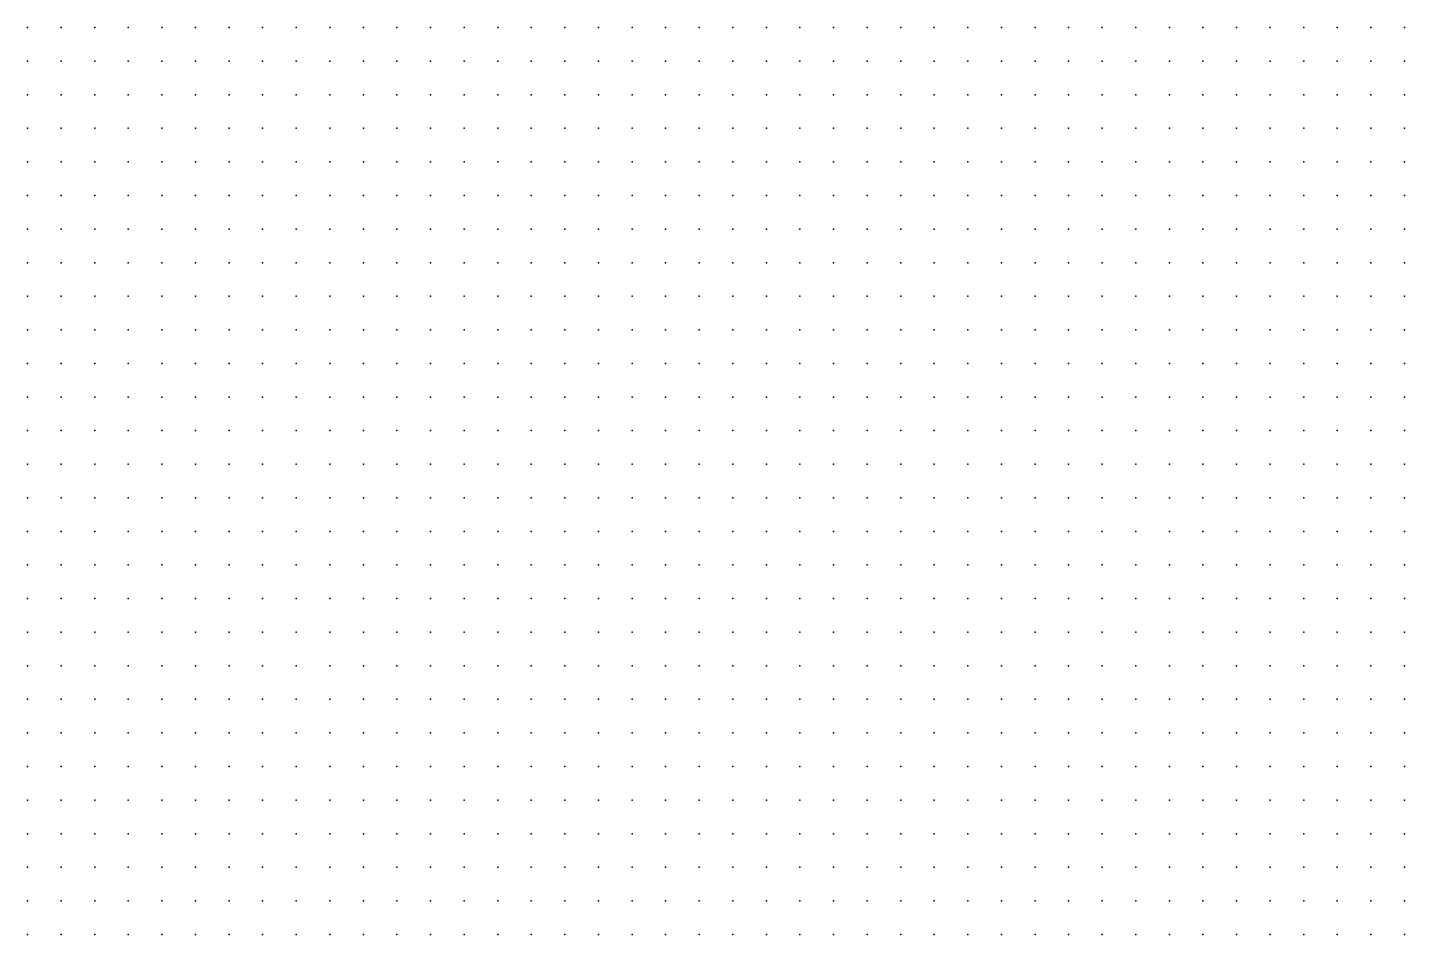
# Model space of a CAD drawing. Extents: x 1742705 to 1743120, y 4677765 to 4678040.
# Drawn here: x 1742705 to 1742910, y 4677905 to 4678040 of the extents above; entities that cross this region are included whole.
import ezdxf

# ---------------------------------------------------------------- set-up
doc = ezdxf.new("R2010")
doc.units = 0
doc.layers.add('010100', color=7, linetype='CONTINUOUS')

msp = doc.modelspace()

# ---------------------------------------------------------------- linework, layer by layer
at = {"layer": '010100', "color": 2}
for p in [(1742705, 4678040, 118.29), (1742710, 4678040, 118.5), (1742715, 4678040, 119.09), (1742720, 4678040, 119.69), (1742725, 4678040, 120.21), (1742730, 4678040, 120.07), (1742735, 4678040, 120), (1742740, 4678040, 119.91), (1742745, 4678040, 118.85), (1742750, 4678040, 117.64), (1742755, 4678040, 116.39), (1742760, 4678040, 115.06), (1742765, 4678040, 112.72), (1742770, 4678040, 110.35), (1742775, 4678040, 110), (1742780, 4678040, 109.08), (1742785, 4678040, 108.36), (1742790, 4678040, 107.84), (1742795, 4678040, 107.38), (1742800, 4678040, 106.98), (1742805, 4678040, 106.64), (1742810, 4678040, 106.59), (1742815, 4678040, 106.68), (1742820, 4678040, 106.79), (1742825, 4678040, 106.91), (1742830, 4678040, 107.23), (1742835, 4678040, 107.64), (1742840, 4678040, 108.11), (1742845, 4678040, 108.72), (1742850, 4678040, 109.47), (1742855, 4678040, 110.44), (1742860, 4678040, 111.5), (1742865, 4678040, 112.53), (1742870, 4678040, 113.77), (1742875, 4678040, 114.88), (1742880, 4678040, 116.2), (1742885, 4678040, 117.57), (1742890, 4678040, 118.82), (1742895, 4678040, 119.9), (1742900, 4678040, 120.24), (1742905, 4678040, 120.44), (1742910, 4678040, 120.63), (1742705, 4678035, 119.92), (1742710, 4678035, 119.89), (1742715, 4678035, 120.35), (1742720, 4678035, 120.87), (1742725, 4678035, 121.22), (1742730, 4678035, 121.12), (1742735, 4678035, 120.91), (1742740, 4678035, 120.57), (1742745, 4678035, 119.57), (1742750, 4678035, 118.07), (1742755, 4678035, 116.67), (1742760, 4678035, 115.23), (1742765, 4678035, 113.06), (1742770, 4678035, 111.53), (1742775, 4678035, 110.18), (1742780, 4678035, 109.53), (1742785, 4678035, 109.01), (1742790, 4678035, 108.56), (1742795, 4678035, 108.08), (1742800, 4678035, 107.74), (1742805, 4678035, 107.4), (1742810, 4678035, 107.35), (1742815, 4678035, 107.45), (1742820, 4678035, 107.57), (1742825, 4678035, 107.69), (1742830, 4678035, 107.96), (1742835, 4678035, 108.34), (1742840, 4678035, 108.8), (1742845, 4678035, 109.36), (1742850, 4678035, 110.07), (1742855, 4678035, 111.18), (1742860, 4678035, 112.31), (1742865, 4678035, 113.41), (1742870, 4678035, 114.53), (1742875, 4678035, 115.81), (1742880, 4678035, 117.17), (1742885, 4678035, 118.48), (1742890, 4678035, 119.85), (1742895, 4678035, 120.51), (1742900, 4678035, 120.97), (1742905, 4678035, 121.23), (1742910, 4678035, 121.39), (1742705, 4678030, 121.19), (1742710, 4678030, 121.26), (1742715, 4678030, 121.58), (1742720, 4678030, 121.98), (1742725, 4678030, 122.23), (1742730, 4678030, 122.17), (1742735, 4678030, 121.96), (1742740, 4678030, 121.33), (1742745, 4678030, 120.35), (1742750, 4678030, 118.59), (1742755, 4678030, 116.95), (1742760, 4678030, 115.22), (1742765, 4678030, 113.6), (1742770, 4678030, 112.26), (1742775, 4678030, 111.09), (1742780, 4678030, 110), (1742785, 4678030, 109.7), (1742790, 4678030, 109.2), (1742795, 4678030, 108.84), (1742800, 4678030, 108.5), (1742805, 4678030, 108.16), (1742810, 4678030, 108.1), (1742815, 4678030, 108.23), (1742820, 4678030, 108.35), (1742825, 4678030, 108.48), (1742830, 4678030, 108.71), (1742835, 4678030, 109.05), (1742840, 4678030, 109.48), (1742845, 4678030, 110.01), (1742850, 4678030, 110.95), (1742855, 4678030, 112), (1742860, 4678030, 113.09), (1742865, 4678030, 114.21), (1742870, 4678030, 115.37), (1742875, 4678030, 116.73), (1742880, 4678030, 118.12), (1742885, 4678030, 119.49), (1742890, 4678030, 120.48), (1742895, 4678030, 121.26), (1742900, 4678030, 121.7), (1742905, 4678030, 122.01), (1742910, 4678030, 122.17), (1742705, 4678025, 122.36), (1742710, 4678025, 122.58), (1742715, 4678025, 122.88), (1742720, 4678025, 123.21), (1742725, 4678025, 123.3), (1742730, 4678025, 123.23), (1742735, 4678025, 122.8), (1742740, 4678025, 121.95), (1742745, 4678025, 120.83), (1742750, 4678025, 119.29), (1742755, 4678025, 117.37), (1742760, 4678025, 115.4), (1742765, 4678025, 114.26), (1742770, 4678025, 113.07), (1742775, 4678025, 112.02), (1742780, 4678025, 111.06), (1742785, 4678025, 110), (1742790, 4678025, 109.94), (1742795, 4678025, 109.6), (1742800, 4678025, 109.26), (1742805, 4678025, 108.92), (1742810, 4678025, 108.84), (1742815, 4678025, 108.99), (1742820, 4678025, 109.13), (1742825, 4678025, 109.27), (1742830, 4678025, 109.48), (1742835, 4678025, 109.79), (1742840, 4678025, 110.22), (1742845, 4678025, 111.03), (1742850, 4678025, 111.93), (1742855, 4678025, 112.94), (1742860, 4678025, 113.92), (1742865, 4678025, 115), (1742870, 4678025, 116.31), (1742875, 4678025, 117.64), (1742880, 4678025, 119.04), (1742885, 4678025, 120.27), (1742890, 4678025, 121.1), (1742895, 4678025, 121.85), (1742900, 4678025, 122.43), (1742905, 4678025, 122.79), (1742910, 4678025, 122.93), (1742705, 4678020, 123.41), (1742710, 4678020, 123.82), (1742715, 4678020, 124.22), (1742720, 4678020, 124.41), (1742725, 4678020, 124.38), (1742730, 4678020, 124.23), (1742735, 4678020, 123.55), (1742740, 4678020, 122.42), (1742745, 4678020, 120.99), (1742750, 4678020, 119.48), (1742755, 4678020, 117.95), (1742760, 4678020, 116.16), (1742765, 4678020, 115), (1742770, 4678020, 114.06), (1742775, 4678020, 112.97), (1742780, 4678020, 111.89), (1742785, 4678020, 110.8), (1742790, 4678020, 110), (1742795, 4678020, 110), (1742800, 4678020, 110), (1742805, 4678020, 109.68), (1742810, 4678020, 109.59), (1742815, 4678020, 109.75), (1742820, 4678020, 109.9), (1742825, 4678020, 110.09), (1742830, 4678020, 110.42), (1742835, 4678020, 110.85), (1742840, 4678020, 111.33), (1742845, 4678020, 112.05), (1742850, 4678020, 112.89), (1742855, 4678020, 113.83), (1742860, 4678020, 114.92), (1742865, 4678020, 115.93), (1742870, 4678020, 117.11), (1742875, 4678020, 118.42), (1742880, 4678020, 119.82), (1742885, 4678020, 120.88), (1742890, 4678020, 121.77), (1742895, 4678020, 122.52), (1742900, 4678020, 123.22), (1742905, 4678020, 123.58), (1742910, 4678020, 123.69), (1742705, 4678015, 124.42), (1742710, 4678015, 125.03), (1742715, 4678015, 125.56), (1742720, 4678015, 125.76), (1742725, 4678015, 125.66), (1742730, 4678015, 125.26), (1742735, 4678015, 124.29), (1742740, 4678015, 122.92), (1742745, 4678015, 120.86), (1742750, 4678015, 119.68), (1742755, 4678015, 118.76), (1742760, 4678015, 117.42), (1742765, 4678015, 116.12), (1742770, 4678015, 114.91), (1742775, 4678015, 113.76), (1742780, 4678015, 112.53), (1742785, 4678015, 111.27), (1742790, 4678015, 110.01), (1742795, 4678015, 110), (1742800, 4678015, 110), (1742805, 4678015, 110.24), (1742810, 4678015, 110.6), (1742815, 4678015, 110.98), (1742820, 4678015, 111.31), (1742825, 4678015, 111.54), (1742830, 4678015, 111.78), (1742835, 4678015, 112.08), (1742840, 4678015, 112.46), (1742845, 4678015, 113.03), (1742850, 4678015, 113.9), (1742855, 4678015, 114.76), (1742860, 4678015, 115.8), (1742865, 4678015, 116.96), (1742870, 4678015, 118.04), (1742875, 4678015, 119.23), (1742880, 4678015, 120.39), (1742885, 4678015, 121.42), (1742890, 4678015, 122.42), (1742895, 4678015, 123.25), (1742900, 4678015, 123.92), (1742905, 4678015, 124.35), (1742910, 4678015, 124.47), (1742705, 4678010, 125.28), (1742710, 4678010, 126.22), (1742715, 4678010, 126.87), (1742720, 4678010, 127.16), (1742725, 4678010, 127.07), (1742730, 4678010, 126.53), (1742735, 4678010, 125.58), (1742740, 4678010, 124.02), (1742745, 4678010, 121.73), (1742750, 4678010, 120.12), (1742755, 4678010, 119.64), (1742760, 4678010, 118.34), (1742765, 4678010, 117.2), (1742770, 4678010, 115.63), (1742775, 4678010, 114.16), (1742780, 4678010, 112.91), (1742785, 4678010, 111.83), (1742790, 4678010, 111.24), (1742795, 4678010, 111.33), (1742800, 4678010, 111.39), (1742805, 4678010, 111.45), (1742810, 4678010, 111.88), (1742815, 4678010, 112.36), (1742820, 4678010, 112.78), (1742825, 4678010, 113.01), (1742830, 4678010, 113.13), (1742835, 4678010, 113.33), (1742840, 4678010, 113.6), (1742845, 4678010, 114.1), (1742850, 4678010, 114.78), (1742855, 4678010, 115.85), (1742860, 4678010, 116.83), (1742865, 4678010, 117.9), (1742870, 4678010, 119.04), (1742875, 4678010, 120.14), (1742880, 4678010, 121.24), (1742885, 4678010, 122.18), (1742890, 4678010, 123.08), (1742895, 4678010, 124), (1742900, 4678010, 124.74), (1742905, 4678010, 125.03), (1742910, 4678010, 125.26), (1742705, 4678005, 126.62), (1742710, 4678005, 127.39), (1742715, 4678005, 128.11), (1742720, 4678005, 128.54), (1742725, 4678005, 128.47), (1742730, 4678005, 127.81), (1742735, 4678005, 126.69), (1742740, 4678005, 125.3), (1742745, 4678005, 123.25), (1742750, 4678005, 121.61), (1742755, 4678005, 120.05), (1742760, 4678005, 119.27), (1742765, 4678005, 118.2), (1742770, 4678005, 116.47), (1742775, 4678005, 114.96), (1742780, 4678005, 113.95), (1742785, 4678005, 113.25), (1742790, 4678005, 113.2), (1742795, 4678005, 113.27), (1742800, 4678005, 113), (1742805, 4678005, 112.66), (1742810, 4678005, 113.05), (1742815, 4678005, 113.69), (1742820, 4678005, 114.25), (1742825, 4678005, 114.51), (1742830, 4678005, 114.55), (1742835, 4678005, 114.63), (1742840, 4678005, 114.73), (1742845, 4678005, 115), (1742850, 4678005, 115.64), (1742855, 4678005, 116.87), (1742860, 4678005, 117.94), (1742865, 4678005, 118.93), (1742870, 4678005, 120.01), (1742875, 4678005, 121.12), (1742880, 4678005, 122.15), (1742885, 4678005, 123.16), (1742890, 4678005, 123.99), (1742895, 4678005, 124.89), (1742900, 4678005, 125.46), (1742905, 4678005, 125.8), (1742910, 4678005, 126.04), (1742705, 4678000, 127.97), (1742710, 4678000, 128.68), (1742715, 4678000, 129.35), (1742720, 4678000, 129.92), (1742725, 4678000, 129.84), (1742730, 4678000, 129.01), (1742735, 4678000, 127.8), (1742740, 4678000, 126.4), (1742745, 4678000, 124.92), (1742750, 4678000, 123.2), (1742755, 4678000, 121.78), (1742760, 4678000, 120.77), (1742765, 4678000, 119.61), (1742770, 4678000, 117.91), (1742775, 4678000, 116.69), (1742780, 4678000, 115.72), (1742785, 4678000, 115.12), (1742790, 4678000, 115.21), (1742795, 4678000, 115.05), (1742800, 4678000, 114.4), (1742805, 4678000, 113.94), (1742810, 4678000, 114.19), (1742815, 4678000, 114.81), (1742820, 4678000, 115.6), (1742825, 4678000, 116.02), (1742830, 4678000, 116.21), (1742835, 4678000, 116.39), (1742840, 4678000, 116.42), (1742845, 4678000, 116.49), (1742850, 4678000, 117.08), (1742855, 4678000, 117.89), (1742860, 4678000, 119.02), (1742865, 4678000, 120.05), (1742870, 4678000, 121.18), (1742875, 4678000, 122.2), (1742880, 4678000, 123.19), (1742885, 4678000, 124.17), (1742890, 4678000, 125.01), (1742895, 4678000, 125.59), (1742900, 4678000, 126.15), (1742905, 4678000, 126.56), (1742910, 4678000, 126.81), (1742705, 4677995, 129.39), (1742710, 4677995, 129.98), (1742715, 4677995, 130.37), (1742720, 4677995, 130.37), (1742725, 4677995, 130.37), (1742730, 4677995, 130.12), (1742735, 4677995, 129.06), (1742740, 4677995, 127.58), (1742745, 4677995, 126.04), (1742750, 4677995, 124.48), (1742755, 4677995, 123.14), (1742760, 4677995, 122.1), (1742765, 4677995, 121.34), (1742770, 4677995, 120), (1742775, 4677995, 119.42), (1742780, 4677995, 118.6), (1742785, 4677995, 118.18), (1742790, 4677995, 117.94), (1742795, 4677995, 117.38), (1742800, 4677995, 116.24), (1742805, 4677995, 115.39), (1742810, 4677995, 115.27), (1742815, 4677995, 116.06), (1742820, 4677995, 116.92), (1742825, 4677995, 117.51), (1742830, 4677995, 117.87), (1742835, 4677995, 118.27), (1742840, 4677995, 118.44), (1742845, 4677995, 118.51), (1742850, 4677995, 118.72), (1742855, 4677995, 119.22), (1742860, 4677995, 120.21), (1742865, 4677995, 121.58), (1742870, 4677995, 122.62), (1742875, 4677995, 123.53), (1742880, 4677995, 124.34), (1742885, 4677995, 125.22), (1742890, 4677995, 125.88), (1742895, 4677995, 126.36), (1742900, 4677995, 126.89), (1742905, 4677995, 127.31), (1742910, 4677995, 127.57), (1742705, 4677990, 129.97), (1742710, 4677990, 130.19), (1742715, 4677990, 131.06), (1742720, 4677990, 130.89), (1742725, 4677990, 130.81), (1742730, 4677990, 130.52), (1742735, 4677990, 129.93), (1742740, 4677990, 128.92), (1742745, 4677990, 127.77), (1742750, 4677990, 125.86), (1742755, 4677990, 124.36), (1742760, 4677990, 123.86), (1742765, 4677990, 123.71), (1742770, 4677990, 123.42), (1742775, 4677990, 122.73), (1742780, 4677990, 121.75), (1742785, 4677990, 121.21), (1742790, 4677990, 120.5), (1742795, 4677990, 119.6), (1742800, 4677990, 118.37), (1742805, 4677990, 117.42), (1742810, 4677990, 116.94), (1742815, 4677990, 117.47), (1742820, 4677990, 118.19), (1742825, 4677990, 118.89), (1742830, 4677990, 119.44), (1742835, 4677990, 120.06), (1742840, 4677990, 120.31), (1742845, 4677990, 120.43), (1742850, 4677990, 120.61), (1742855, 4677990, 121.03), (1742860, 4677990, 122.1), (1742865, 4677990, 123.3), (1742870, 4677990, 124.25), (1742875, 4677990, 125.03), (1742880, 4677990, 125.58), (1742885, 4677990, 126.19), (1742890, 4677990, 126.78), (1742895, 4677990, 127.28), (1742900, 4677990, 127.63), (1742905, 4677990, 128.04), (1742910, 4677990, 128.34), (1742705, 4677985, 131.43), (1742710, 4677985, 131.57), (1742715, 4677985, 132.09), (1742720, 4677985, 131.62), (1742725, 4677985, 131.68), (1742730, 4677985, 131.6), (1742735, 4677985, 131.18), (1742740, 4677985, 130.99), (1742745, 4677985, 129.97), (1742750, 4677985, 128.3), (1742755, 4677985, 126.78), (1742760, 4677985, 126.2), (1742765, 4677985, 126.4), (1742770, 4677985, 126.29), (1742775, 4677985, 125.72), (1742780, 4677985, 125), (1742785, 4677985, 124.15), (1742790, 4677985, 123.25), (1742795, 4677985, 122.05), (1742800, 4677985, 120.39), (1742805, 4677985, 119.21), (1742810, 4677985, 118.65), (1742815, 4677985, 118.93), (1742820, 4677985, 119.58), (1742825, 4677985, 120.21), (1742830, 4677985, 120.68), (1742835, 4677985, 121.2), (1742840, 4677985, 121.65), (1742845, 4677985, 121.9), (1742850, 4677985, 122.41), (1742855, 4677985, 123.15), (1742860, 4677985, 124.25), (1742865, 4677985, 125.13), (1742870, 4677985, 125.71), (1742875, 4677985, 126.26), (1742880, 4677985, 126.81), (1742885, 4677985, 127.3), (1742890, 4677985, 127.81), (1742895, 4677985, 128.23), (1742900, 4677985, 128.53), (1742905, 4677985, 128.83), (1742910, 4677985, 129.12), (1742705, 4677980, 132.76), (1742710, 4677980, 133.15), (1742715, 4677980, 133.67), (1742720, 4677980, 133.48), (1742725, 4677980, 133.51), (1742730, 4677980, 133.37), (1742735, 4677980, 132.89), (1742740, 4677980, 132.45), (1742745, 4677980, 131.54), (1742750, 4677980, 130.8), (1742755, 4677980, 129.9), (1742760, 4677980, 129.16), (1742765, 4677980, 128.91), (1742770, 4677980, 128.6), (1742775, 4677980, 127.88), (1742780, 4677980, 127.13), (1742785, 4677980, 126.42), (1742790, 4677980, 125.6), (1742795, 4677980, 124.26), (1742800, 4677980, 122.46), (1742805, 4677980, 121.09), (1742810, 4677980, 120.44), (1742815, 4677980, 120.43), (1742820, 4677980, 120.93), (1742825, 4677980, 121.33), (1742830, 4677980, 121.75), (1742835, 4677980, 122.29), (1742840, 4677980, 122.82), (1742845, 4677980, 123.2), (1742850, 4677980, 123.9), (1742855, 4677980, 124.96), (1742860, 4677980, 125.75), (1742865, 4677980, 126.37), (1742870, 4677980, 126.95), (1742875, 4677980, 127.52), (1742880, 4677980, 128.08), (1742885, 4677980, 128.55), (1742890, 4677980, 128.92), (1742895, 4677980, 129.19), (1742900, 4677980, 129.52), (1742905, 4677980, 129.71), (1742910, 4677980, 129.91), (1742705, 4677975, 133.83), (1742710, 4677975, 134.63), (1742715, 4677975, 135.03), (1742720, 4677975, 135.23), (1742725, 4677975, 135.21), (1742730, 4677975, 135.08), (1742735, 4677975, 134.59), (1742740, 4677975, 133.95), (1742745, 4677975, 133.26), (1742750, 4677975, 132.59), (1742755, 4677975, 131.86), (1742760, 4677975, 131.38), (1742765, 4677975, 130.98), (1742770, 4677975, 130.56), (1742775, 4677975, 130.01), (1742780, 4677975, 129.18), (1742785, 4677975, 128.3), (1742790, 4677975, 127.19), (1742795, 4677975, 125.73), (1742800, 4677975, 124.45), (1742805, 4677975, 123.2), (1742810, 4677975, 122.31), (1742815, 4677975, 121.96), (1742820, 4677975, 122.25), (1742825, 4677975, 122.47), (1742830, 4677975, 122.82), (1742835, 4677975, 123.36), (1742840, 4677975, 123.9), (1742845, 4677975, 124.44), (1742850, 4677975, 125), (1742855, 4677975, 125.89), (1742860, 4677975, 126.8), (1742865, 4677975, 127.58), (1742870, 4677975, 128.18), (1742875, 4677975, 128.79), (1742880, 4677975, 129.33), (1742885, 4677975, 129.83), (1742890, 4677975, 130.19), (1742895, 4677975, 130.42), (1742900, 4677975, 130.72), (1742905, 4677975, 130.91), (1742910, 4677975, 130.95), (1742705, 4677970, 134.96), (1742710, 4677970, 135.48), (1742715, 4677970, 135.88), (1742720, 4677970, 136.15), (1742725, 4677970, 136.23), (1742730, 4677970, 136.16), (1742735, 4677970, 135.91), (1742740, 4677970, 135.51), (1742745, 4677970, 135.04), (1742750, 4677970, 134.47), (1742755, 4677970, 133.81), (1742760, 4677970, 133.18), (1742765, 4677970, 132.58), (1742770, 4677970, 132), (1742775, 4677970, 131.37), (1742780, 4677970, 130.72), (1742785, 4677970, 129.89), (1742790, 4677970, 128.41), (1742795, 4677970, 127.03), (1742800, 4677970, 125.92), (1742805, 4677970, 125.04), (1742810, 4677970, 123.97), (1742815, 4677970, 123.48), (1742820, 4677970, 123.56), (1742825, 4677970, 123.63), (1742830, 4677970, 123.89), (1742835, 4677970, 124.43), (1742840, 4677970, 124.97), (1742845, 4677970, 125), (1742850, 4677970, 125.02), (1742855, 4677970, 126.37), (1742860, 4677970, 127.72), (1742865, 4677970, 128.63), (1742870, 4677970, 129.4), (1742875, 4677970, 130.02), (1742880, 4677970, 130.64), (1742885, 4677970, 131.22), (1742890, 4677970, 131.67), (1742895, 4677970, 131.92), (1742900, 4677970, 132.13), (1742905, 4677970, 132.13), (1742910, 4677970, 132.03), (1742705, 4677965, 135.78), (1742710, 4677965, 136.22), (1742715, 4677965, 136.73), (1742720, 4677965, 137.05), (1742725, 4677965, 137.19), (1742730, 4677965, 137.23), (1742735, 4677965, 137.15), (1742740, 4677965, 136.83), (1742745, 4677965, 136.45), (1742750, 4677965, 135.99), (1742755, 4677965, 135.49), (1742760, 4677965, 134.84), (1742765, 4677965, 134.09), (1742770, 4677965, 133.3), (1742775, 4677965, 132.62), (1742780, 4677965, 131.86), (1742785, 4677965, 130.75), (1742790, 4677965, 129.32), (1742795, 4677965, 128.11), (1742800, 4677965, 127.21), (1742805, 4677965, 126.31), (1742810, 4677965, 125.51), (1742815, 4677965, 125.01), (1742820, 4677965, 124.99), (1742825, 4677965, 124.79), (1742830, 4677965, 124.97), (1742835, 4677965, 125), (1742840, 4677965, 125), (1742845, 4677965, 125), (1742850, 4677965, 125.17), (1742855, 4677965, 126.68), (1742860, 4677965, 128.19), (1742865, 4677965, 129.56), (1742870, 4677965, 130.48), (1742875, 4677965, 131.29), (1742880, 4677965, 132.01), (1742885, 4677965, 132.6), (1742890, 4677965, 133.12), (1742895, 4677965, 133.41), (1742900, 4677965, 133.54), (1742905, 4677965, 133.39), (1742910, 4677965, 133.1), (1742705, 4677960, 136.56), (1742710, 4677960, 137.03), (1742715, 4677960, 137.51), (1742720, 4677960, 137.91), (1742725, 4677960, 138.19), (1742730, 4677960, 138.31), (1742735, 4677960, 138.37), (1742740, 4677960, 138.23), (1742745, 4677960, 137.87), (1742750, 4677960, 137.33), (1742755, 4677960, 136.72), (1742760, 4677960, 136.1), (1742765, 4677960, 135.35), (1742770, 4677960, 134.59), (1742775, 4677960, 133.77), (1742780, 4677960, 132.8), (1742785, 4677960, 131.57), (1742790, 4677960, 130.29), (1742795, 4677960, 129.35), (1742800, 4677960, 128.53), (1742805, 4677960, 127.78), (1742810, 4677960, 127.29), (1742815, 4677960, 126.85), (1742820, 4677960, 126.61), (1742825, 4677960, 126.1), (1742830, 4677960, 125.16), (1742835, 4677960, 125), (1742840, 4677960, 125), (1742845, 4677960, 125), (1742850, 4677960, 125.87), (1742855, 4677960, 127.09), (1742860, 4677960, 128.47), (1742865, 4677960, 130), (1742870, 4677960, 131.31), (1742875, 4677960, 132.42), (1742880, 4677960, 133.25), (1742885, 4677960, 133.97), (1742890, 4677960, 134.57), (1742895, 4677960, 134.9), (1742900, 4677960, 134.93), (1742905, 4677960, 134.57), (1742910, 4677960, 134.18), (1742705, 4677955, 137.27), (1742710, 4677955, 137.81), (1742715, 4677955, 138.28), (1742720, 4677955, 138.75), (1742725, 4677955, 139.1), (1742730, 4677955, 139.38), (1742735, 4677955, 139.6), (1742740, 4677955, 139.6), (1742745, 4677955, 139.22), (1742750, 4677955, 138.59), (1742755, 4677955, 137.92), (1742760, 4677955, 137.33), (1742765, 4677955, 136.65), (1742770, 4677955, 135.8), (1742775, 4677955, 134.9), (1742780, 4677955, 133.9), (1742785, 4677955, 132.71), (1742790, 4677955, 131.59), (1742795, 4677955, 130.67), (1742800, 4677955, 129.97), (1742805, 4677955, 129.57), (1742810, 4677955, 129.17), (1742815, 4677955, 128.53), (1742820, 4677955, 128.16), (1742825, 4677955, 127.33), (1742830, 4677955, 126.21), (1742835, 4677955, 125.23), (1742840, 4677955, 125), (1742845, 4677955, 125.52), (1742850, 4677955, 126.52), (1742855, 4677955, 127.66), (1742860, 4677955, 128.93), (1742865, 4677955, 130.36), (1742870, 4677955, 131.84), (1742875, 4677955, 133.24), (1742880, 4677955, 134.35), (1742885, 4677955, 135.07), (1742890, 4677955, 135.26), (1742895, 4677955, 135.36), (1742900, 4677955, 135.36), (1742905, 4677955, 135.27), (1742910, 4677955, 135.02), (1742705, 4677950, 137.97), (1742710, 4677950, 138.53), (1742715, 4677950, 139.06), (1742720, 4677950, 139.55), (1742725, 4677950, 139.95), (1742730, 4677950, 140.25), (1742735, 4677950, 140.45), (1742740, 4677950, 140.55), (1742745, 4677950, 140.35), (1742750, 4677950, 139.78), (1742755, 4677950, 139.18), (1742760, 4677950, 138.59), (1742765, 4677950, 137.98), (1742770, 4677950, 137.12), (1742775, 4677950, 136.24), (1742780, 4677950, 135.15), (1742785, 4677950, 133.91), (1742790, 4677950, 132.79), (1742795, 4677950, 132.3), (1742800, 4677950, 132.38), (1742805, 4677950, 131.95), (1742810, 4677950, 131.26), (1742815, 4677950, 130.26), (1742820, 4677950, 129.47), (1742825, 4677950, 128.58), (1742830, 4677950, 127.51), (1742835, 4677950, 126.65), (1742840, 4677950, 126.17), (1742845, 4677950, 126.22), (1742850, 4677950, 127.02), (1742855, 4677950, 128.03), (1742860, 4677950, 129.17), (1742865, 4677950, 130.61), (1742870, 4677950, 132.32), (1742875, 4677950, 133.88), (1742880, 4677950, 135.08), (1742885, 4677950, 135.39), (1742890, 4677950, 135.62), (1742895, 4677950, 135.72), (1742900, 4677950, 135.73), (1742905, 4677950, 135.68), (1742910, 4677950, 135.43), (1742705, 4677945, 138.7), (1742710, 4677945, 139.23), (1742715, 4677945, 139.79), (1742720, 4677945, 140.2), (1742725, 4677945, 140.51), (1742730, 4677945, 140.84), (1742735, 4677945, 141.09), (1742740, 4677945, 141.26), (1742745, 4677945, 141.23), (1742750, 4677945, 140.89), (1742755, 4677945, 140.46), (1742760, 4677945, 140.01), (1742765, 4677945, 139.34), (1742770, 4677945, 138.47), (1742775, 4677945, 137.7), (1742780, 4677945, 136.52), (1742785, 4677945, 134.94), (1742790, 4677945, 134.21), (1742795, 4677945, 134.19), (1742800, 4677945, 134.46), (1742805, 4677945, 134.5), (1742810, 4677945, 133.68), (1742815, 4677945, 132.62), (1742820, 4677945, 131.24), (1742825, 4677945, 129.89), (1742830, 4677945, 128.91), (1742835, 4677945, 127.75), (1742840, 4677945, 127.16), (1742845, 4677945, 127.35), (1742850, 4677945, 127.62), (1742855, 4677945, 128.5), (1742860, 4677945, 129.52), (1742865, 4677945, 130.66), (1742870, 4677945, 132.57), (1742875, 4677945, 134.47), (1742880, 4677945, 135.31), (1742885, 4677945, 135.68), (1742890, 4677945, 136.01), (1742895, 4677945, 136.17), (1742900, 4677945, 136.19), (1742905, 4677945, 136.08), (1742910, 4677945, 135.88), (1742705, 4677940, 139.21), (1742710, 4677940, 139.91), (1742715, 4677940, 140.29), (1742720, 4677940, 140.65), (1742725, 4677940, 140.98), (1742730, 4677940, 141.33), (1742735, 4677940, 141.71), (1742740, 4677940, 141.91), (1742745, 4677940, 142.17), (1742750, 4677940, 142.13), (1742755, 4677940, 141.68), (1742760, 4677940, 141.16), (1742765, 4677940, 140.6), (1742770, 4677940, 139.98), (1742775, 4677940, 139.24), (1742780, 4677940, 138.23), (1742785, 4677940, 136.82), (1742790, 4677940, 135.21), (1742795, 4677940, 135.1), (1742800, 4677940, 135.92), (1742805, 4677940, 136.29), (1742810, 4677940, 135.78), (1742815, 4677940, 134.69), (1742820, 4677940, 133.32), (1742825, 4677940, 131.86), (1742830, 4677940, 130.04), (1742835, 4677940, 128.78), (1742840, 4677940, 128.29), (1742845, 4677940, 128.48), (1742850, 4677940, 128.66), (1742855, 4677940, 129.06), (1742860, 4677940, 129.99), (1742865, 4677940, 131.05), (1742870, 4677940, 132.78), (1742875, 4677940, 134.62), (1742880, 4677940, 135.44), (1742885, 4677940, 135.94), (1742890, 4677940, 136.36), (1742895, 4677940, 136.62), (1742900, 4677940, 136.7), (1742905, 4677940, 136.47), (1742910, 4677940, 136.37), (1742705, 4677935, 139.73), (1742710, 4677935, 140.24), (1742715, 4677935, 140.64), (1742720, 4677935, 141.05), (1742725, 4677935, 141.42), (1742730, 4677935, 141.77), (1742735, 4677935, 142.18), (1742740, 4677935, 142.23), (1742745, 4677935, 142.5), (1742750, 4677935, 142.53), (1742755, 4677935, 142.11), (1742760, 4677935, 142.11), (1742765, 4677935, 141.98), (1742770, 4677935, 141.42), (1742775, 4677935, 140.87), (1742780, 4677935, 140.3), (1742785, 4677935, 139.27), (1742790, 4677935, 137.85), (1742795, 4677935, 137.43), (1742800, 4677935, 137.59), (1742805, 4677935, 137.94), (1742810, 4677935, 137.5), (1742815, 4677935, 136.54), (1742820, 4677935, 135.33), (1742825, 4677935, 133.61), (1742830, 4677935, 131.66), (1742835, 4677935, 129.83), (1742840, 4677935, 129.42), (1742845, 4677935, 129.6), (1742850, 4677935, 129.79), (1742855, 4677935, 129.97), (1742860, 4677935, 130.57), (1742865, 4677935, 131.73), (1742870, 4677935, 132.96), (1742875, 4677935, 134.5), (1742880, 4677935, 135.46), (1742885, 4677935, 136.08), (1742890, 4677935, 136.52), (1742895, 4677935, 137.06), (1742900, 4677935, 137.23), (1742905, 4677935, 136.9), (1742910, 4677935, 135.94), (1742705, 4677930, 140.17), (1742710, 4677930, 140.58), (1742715, 4677930, 140.95), (1742720, 4677930, 141.36), (1742725, 4677930, 141.81), (1742730, 4677930, 142.19), (1742735, 4677930, 142.27), (1742740, 4677930, 143.01), (1742745, 4677930, 143.58), (1742750, 4677930, 143.82), (1742755, 4677930, 143.45), (1742760, 4677930, 142.94), (1742765, 4677930, 142.38), (1742770, 4677930, 142.49), (1742775, 4677930, 142.39), (1742780, 4677930, 141.71), (1742785, 4677930, 140.92), (1742790, 4677930, 140.18), (1742795, 4677930, 139.77), (1742800, 4677930, 139.58), (1742805, 4677930, 139.61), (1742810, 4677930, 139.3), (1742815, 4677930, 138.52), (1742820, 4677930, 137.19), (1742825, 4677930, 135.23), (1742830, 4677930, 133.25), (1742835, 4677930, 131.33), (1742840, 4677930, 130.03), (1742845, 4677930, 130), (1742850, 4677930, 130), (1742855, 4677930, 130.5), (1742860, 4677930, 131.28), (1742865, 4677930, 132.14), (1742870, 4677930, 133.22), (1742875, 4677930, 134.56), (1742880, 4677930, 135.4), (1742885, 4677930, 136.18), (1742890, 4677930, 136.94), (1742895, 4677930, 137.56), (1742900, 4677930, 137.76), (1742905, 4677930, 136.76), (1742910, 4677930, 135.55), (1742705, 4677925, 140.59), (1742710, 4677925, 141), (1742715, 4677925, 141.33), (1742720, 4677925, 141.64), (1742725, 4677925, 142.07), (1742730, 4677925, 142.27), (1742735, 4677925, 143.07), (1742740, 4677925, 143.95), (1742745, 4677925, 144.68), (1742750, 4677925, 145.04), (1742755, 4677925, 145.05), (1742760, 4677925, 144.52), (1742765, 4677925, 143.72), (1742770, 4677925, 143.14), (1742775, 4677925, 142.76), (1742780, 4677925, 142.82), (1742785, 4677925, 142.36), (1742790, 4677925, 141.72), (1742795, 4677925, 141.25), (1742800, 4677925, 140.92), (1742805, 4677925, 140.69), (1742810, 4677925, 140.51), (1742815, 4677925, 140.16), (1742820, 4677925, 139.03), (1742825, 4677925, 136.9), (1742830, 4677925, 134.56), (1742835, 4677925, 132.82), (1742840, 4677925, 131.71), (1742845, 4677925, 131.06), (1742850, 4677925, 131.15), (1742855, 4677925, 131.56), (1742860, 4677925, 132.12), (1742865, 4677925, 132.86), (1742870, 4677925, 133.71), (1742875, 4677925, 134.7), (1742880, 4677925, 135.68), (1742885, 4677925, 136.63), (1742890, 4677925, 137.44), (1742895, 4677925, 138.2), (1742900, 4677925, 137.75), (1742905, 4677925, 136.54), (1742910, 4677925, 135.25), (1742705, 4677920, 141.18), (1742710, 4677920, 141.62), (1742715, 4677920, 141.8), (1742720, 4677920, 142), (1742725, 4677920, 142), (1742730, 4677920, 143.13), (1742735, 4677920, 144.1), (1742740, 4677920, 144.96), (1742745, 4677920, 145.8), (1742750, 4677920, 146.26), (1742755, 4677920, 146.24), (1742760, 4677920, 145.66), (1742765, 4677920, 144.77), (1742770, 4677920, 144.13), (1742775, 4677920, 143.7), (1742780, 4677920, 143.24), (1742785, 4677920, 143.3), (1742790, 4677920, 143.08), (1742795, 4677920, 142.51), (1742800, 4677920, 141.83), (1742805, 4677920, 141.56), (1742810, 4677920, 141.19), (1742815, 4677920, 140.76), (1742820, 4677920, 140.22), (1742825, 4677920, 138.53), (1742830, 4677920, 136.01), (1742835, 4677920, 134.28), (1742840, 4677920, 133.43), (1742845, 4677920, 132.88), (1742850, 4677920, 132.63), (1742855, 4677920, 132.75), (1742860, 4677920, 133.16), (1742865, 4677920, 133.73), (1742870, 4677920, 134.47), (1742875, 4677920, 135.27), (1742880, 4677920, 136.2), (1742885, 4677920, 137.16), (1742890, 4677920, 138.12), (1742895, 4677920, 138.48), (1742900, 4677920, 137.57), (1742905, 4677920, 136.45), (1742910, 4677920, 135.26), (1742705, 4677915, 141.77), (1742710, 4677915, 142.35), (1742715, 4677915, 142.34), (1742720, 4677915, 142.51), (1742725, 4677915, 143.31), (1742730, 4677915, 144.26), (1742735, 4677915, 145.33), (1742740, 4677915, 146.27), (1742745, 4677915, 147.07), (1742750, 4677915, 147.49), (1742755, 4677915, 147.41), (1742760, 4677915, 146.66), (1742765, 4677915, 145.77), (1742770, 4677915, 145.04), (1742775, 4677915, 144.76), (1742780, 4677915, 144.43), (1742785, 4677915, 144), (1742790, 4677915, 143.73), (1742795, 4677915, 143.36), (1742800, 4677915, 142.67), (1742805, 4677915, 142.21), (1742810, 4677915, 141.79), (1742815, 4677915, 141.27), (1742820, 4677915, 140.72), (1742825, 4677915, 140.07), (1742830, 4677915, 137.82), (1742835, 4677915, 136.13), (1742840, 4677915, 135.23), (1742845, 4677915, 134.66), (1742850, 4677915, 134.26), (1742855, 4677915, 134.17), (1742860, 4677915, 134.31), (1742865, 4677915, 134.75), (1742870, 4677915, 135.34), (1742875, 4677915, 136.07), (1742880, 4677915, 136.82), (1742885, 4677915, 137.74), (1742890, 4677915, 138.6), (1742895, 4677915, 138.25), (1742900, 4677915, 137.31), (1742905, 4677915, 136.33), (1742910, 4677915, 135.28), (1742705, 4677910, 142.36), (1742710, 4677910, 142.48), (1742715, 4677910, 143.18), (1742720, 4677910, 143.85), (1742725, 4677910, 144.65), (1742730, 4677910, 145.54), (1742735, 4677910, 146.72), (1742740, 4677910, 147.73), (1742745, 4677910, 148.47), (1742750, 4677910, 148.74), (1742755, 4677910, 148.53), (1742760, 4677910, 147.82), (1742765, 4677910, 147.1), (1742770, 4677910, 146.49), (1742775, 4677910, 146.01), (1742780, 4677910, 145.53), (1742785, 4677910, 145), (1742790, 4677910, 144.35), (1742795, 4677910, 143.63), (1742800, 4677910, 143.33), (1742805, 4677910, 142.82), (1742810, 4677910, 142.33), (1742815, 4677910, 141.83), (1742820, 4677910, 141.24), (1742825, 4677910, 140.56), (1742830, 4677910, 139.45), (1742835, 4677910, 137.83), (1742840, 4677910, 136.82), (1742845, 4677910, 136.1), (1742850, 4677910, 135.73), (1742855, 4677910, 135.6), (1742860, 4677910, 135.64), (1742865, 4677910, 136.01), (1742870, 4677910, 136.53), (1742875, 4677910, 136.98), (1742880, 4677910, 137.67), (1742885, 4677910, 138.43), (1742890, 4677910, 138.68), (1742895, 4677910, 137.79), (1742900, 4677910, 136.82), (1742905, 4677910, 135.88), (1742910, 4677910, 134.99), (1742705, 4677905, 142.3), (1742710, 4677905, 143.33), (1742715, 4677905, 144.15), (1742720, 4677905, 144.95), (1742725, 4677905, 145.97), (1742730, 4677905, 146.95), (1742735, 4677905, 148.03), (1742740, 4677905, 149.18), (1742745, 4677905, 149.92), (1742750, 4677905, 149.99), (1742755, 4677905, 149.7), (1742760, 4677905, 149.15), (1742765, 4677905, 148.48), (1742770, 4677905, 147.65), (1742775, 4677905, 147.05), (1742780, 4677905, 146.6), (1742785, 4677905, 146.02), (1742790, 4677905, 145.39), (1742795, 4677905, 144.31), (1742800, 4677905, 143.55), (1742805, 4677905, 143.39), (1742810, 4677905, 142.95), (1742815, 4677905, 142.41), (1742820, 4677905, 141.77), (1742825, 4677905, 141.29), (1742830, 4677905, 140.52), (1742835, 4677905, 139.15), (1742840, 4677905, 137.99), (1742845, 4677905, 137.34), (1742850, 4677905, 137.06), (1742855, 4677905, 137.05), (1742860, 4677905, 137.14), (1742865, 4677905, 137.41), (1742870, 4677905, 137.78), (1742875, 4677905, 138.31), (1742880, 4677905, 138.65), (1742885, 4677905, 139.09), (1742890, 4677905, 138.5), (1742895, 4677905, 137.33), (1742900, 4677905, 136.21), (1742905, 4677905, 135.29), (1742910, 4677905, 133.87)]:
    msp.add_point(p, dxfattribs=at)

doc.saveas('drawing.dxf')
